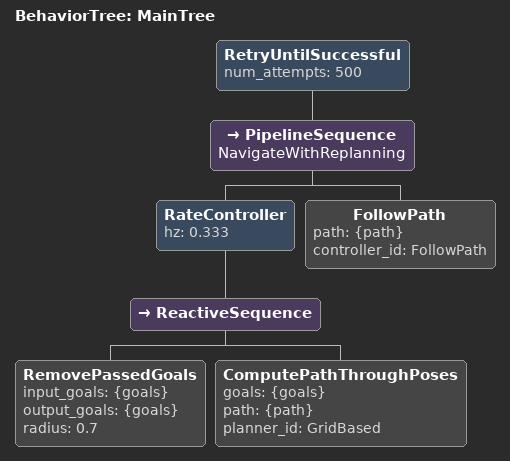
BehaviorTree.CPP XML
<root main_tree_to_execute="MainTree">
  <BehaviorTree ID="MainTree">
    <!-- Repeat the main sequence up to 500 times until success -->
    <RetryUntilSuccessful num_attempts="500">
      <PipelineSequence name="NavigateWithReplanning">
        <!-- Replan the path at 0.333 Hz (every 3 seconds) -->
        <RateController hz="0.333">
          <ReactiveSequence>
            <!-- Remove passed goals and compute path -->
            <RemovePassedGoals input_goals="{goals}" output_goals="{goals}" radius="0.7"/>
            <ComputePathThroughPoses goals="{goals}" path="{path}" planner_id="GridBased"/>
          </ReactiveSequence>
        </RateController>
        <!-- Follow the computed path -->
        <FollowPath path="{path}" controller_id="FollowPath"/>
      </PipelineSequence>
    </RetryUntilSuccessful>
  </BehaviorTree>
</root>
